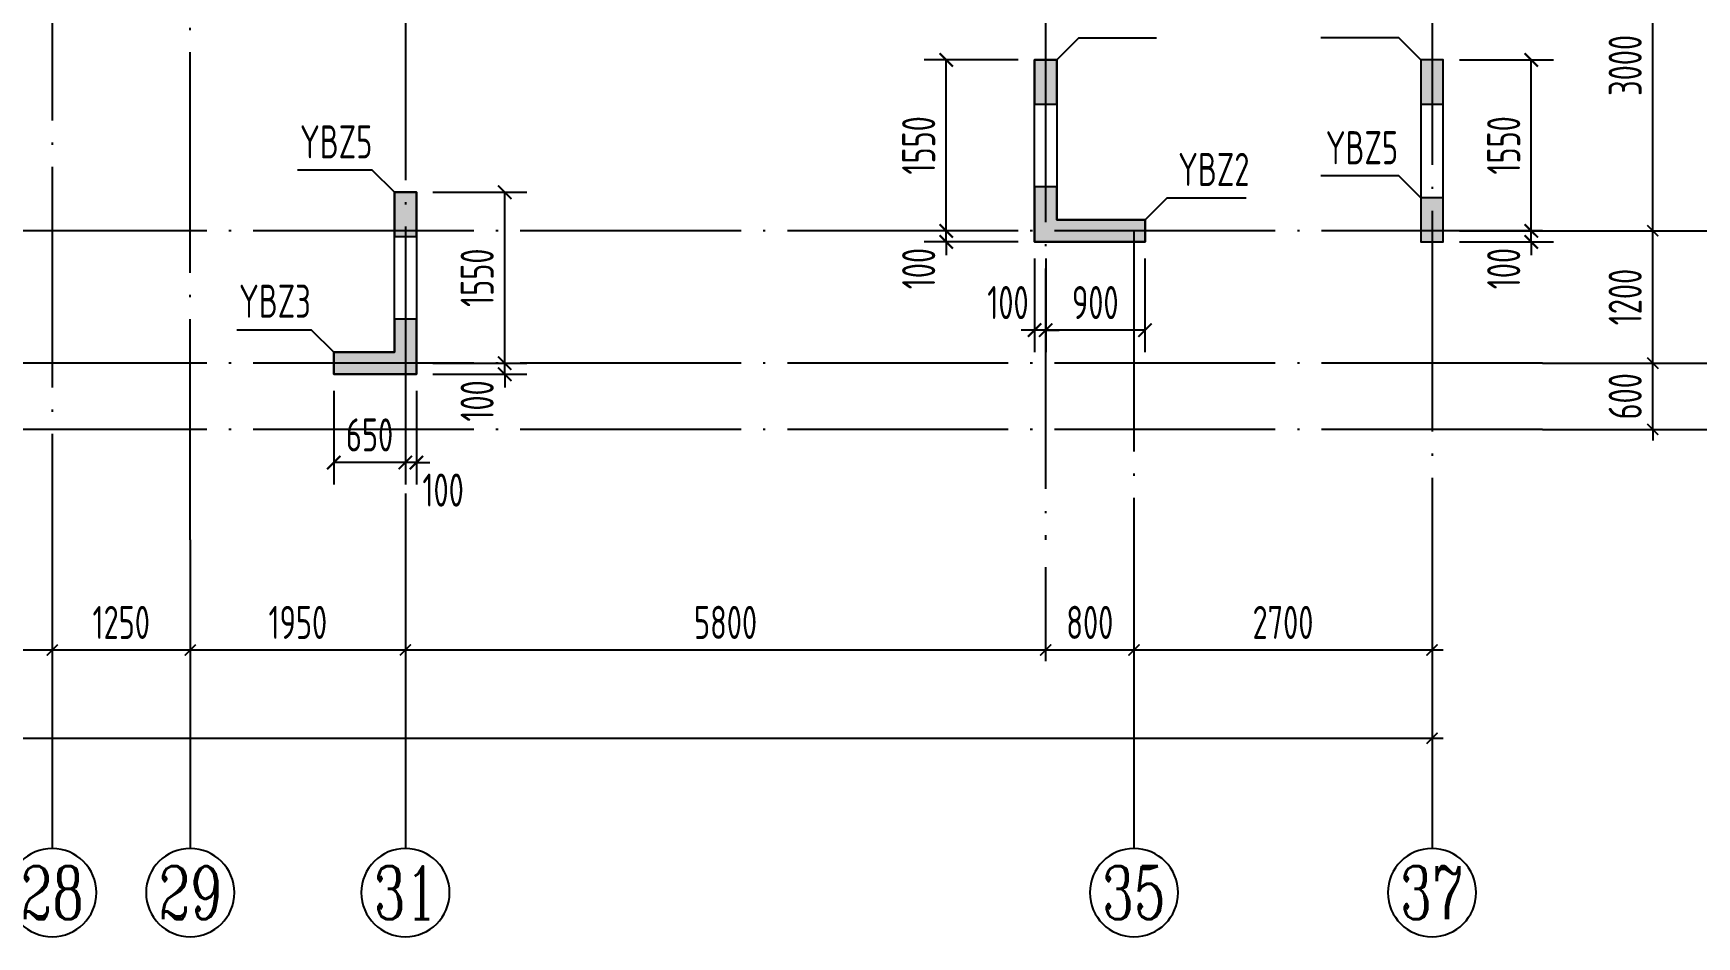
# Model space of a CAD drawing. Extents: x -668857 to 185752, y -270966 to 286822.
# Drawn here: x -280121 to -265051, y 124973 to 133165 of the extents above; entities that cross this region are included whole.
import ezdxf
from ezdxf.enums import TextEntityAlignment as Align

# ---------------------------------------------------------------- set-up
doc = ezdxf.new("R2010")
doc.units = 0
doc.header["$LTSCALE"] = 1000
doc.linetypes.add('DOTE', pattern=[2.42, 2, -0.2, 0.02, -0.2])
doc.layers.get('0').update_dxf_attribs({"linetype": 'CONTINUOUS'})
doc.layers.get('DEFPOINTS').update_dxf_attribs({"linetype": 'CONTINUOUS'})
for name, color, linetype in [('A-AXIS', 1, 'CONTINUOUS'), ('A-DOTE', 10, 'DOTE'), ('AXIS_NUM', 7, 'CONTINUOUS'), ('S-Q墙实线', 6, 'CONTINUOUS'), ('S-Q墙标注', 3, 'CONTINUOUS'), ('S-X详图填充', 252, 'CONTINUOUS'), ('S-X详图实线', 4, 'CONTINUOUS'), ('S-Y一般标注', 3, 'CONTINUOUS'), ('S-Z柱编号', 6, 'CONTINUOUS')]:
    doc.layers.add(name, color=color, linetype=linetype)
doc.styles.add('TSSD_Axis', font='complex.shx', dxfattribs={"width": 0.7, "bigfont": 'hztxt.shx'})
doc.styles.add('TSSD_DIMENSION', font='Tssdeng.shx', dxfattribs={"width": 0.7, "bigfont": 'tssdchn.shx'})
doc.styles.add('TSSD_REIN', font='tssdeng.shx', dxfattribs={"width": 0.7, "height": 300, "bigfont": 'tssdchn.shx'})
doc.styles.add('结构文字', font='zstxt.shx', dxfattribs={"width": 0.7, "bigfont": 'zshz.shx'})
doc.dimstyles.new('STRUCK', dxfattribs={"dimtxt": 400, "dimasz": 121, "dimexe": 200, "dimexo": 150, "dimgap": 115, "dimtad": 1, "dimdec": 0, "dimdsep": 46, "dimtxsty": '结构文字', "dimblk": 'ARCHTICK', "dimcen": 400, "dimclrd": 3, "dimclre": 3, "dimclrt": 7, "dimadec": 0, "dimazin": 0, "dimtfac": 1, "dimtdec": 0, "dimtix": 1, "dimtmove": 2, "dimatfit": 3, "dimldrblk": '_DIMX', "dimfxl": 1, "dimtolj": 1, "dimtzin": 0, "dimarcsym": 0})
doc.dimstyles.new('TSSD_100_100', dxfattribs={"dimtxt": 300, "dimasz": 100, "dimexe": 100, "dimexo": 250, "dimgap": 100, "dimtad": 1, "dimdec": 0, "dimzin": 0, "dimdsep": 46, "dimtxsty": 'TSSD_DIMENSION', "dimblk": 'ARCHTICK', "dimcen": 0, "dimdle": 100, "dimclrt": 7, "dimadec": 0, "dimazin": 0, "dimtfac": 1, "dimtdec": 0, "dimtix": 1, "dimtmove": 2, "dimatfit": 3, "dimldrblk": 'ARCHTICK', "dimfxl": 1, "dimtolj": 1, "dimtzin": 0, "dimarcsym": 0})

# ---------------------------------------------------------------- blocks, each defined once
blk = doc.blocks.new('_ArchTick')
at = {"color": 0, "linetype": 'ByBlock', "const_width": 0.15}
blk.add_lwpolyline([(-0.5, -0.5), (0.5, 0.5)], dxfattribs=at)
blk = doc.blocks.new('*D130')
at = {"layer": 'DEFPOINTS', "color": 0, "transparency": 16777216}
for p in [(43350, 3600), (45300, 3600), (45300, 2600)]:
    blk.add_point(p, dxfattribs=at)
at = {"layer": 'S-Y一般标注', "color": 0, "lineweight": -2, "transparency": 16777216}
for p, q in [((43350, 3350), (43350, 2500)), ((45300, 3350), (45300, 2500)), ((43250, 2600), (45400, 2600))]:
    blk.add_line(p, q, dxfattribs=at)
at = {"layer": 'S-Y一般标注', "color": 0, "lineweight": -2, "transparency": 16777216, "xscale": 100, "yscale": 100, "zscale": 100, "rotation": 180}
blk.add_blockref('_ArchTick', (43350, 2600), dxfattribs=at)
at = {"layer": 'S-Y一般标注', "color": 0, "lineweight": -2, "transparency": 16777216, "xscale": 100, "yscale": 100, "zscale": 100}
blk.add_blockref('_ArchTick', (45300, 2600), dxfattribs=at)
at = {"layer": 'S-Y一般标注', "color": 7, "transparency": 16777216, "insert": (44325, 2850), "char_height": 300, "attachment_point": 5, "style": 'TSSD_DIMENSION'}
blk.add_mtext('\\A1;1950', dxfattribs=at)
blk = doc.blocks.new('ts_axno')
at = {"color": 0, "linetype": 'ByBlock', "lineweight": -2}
blk.add_circle((0, 0), 0.5, dxfattribs=at)
at = {"color": 0, "linetype": 'ByBlock', "lineweight": -2, "style": 'TSSD_Axis', "width": 0.7}
blk.add_attdef('A', text='', height=0.6, dxfattribs=at).set_placement((0, 0), align=Align.MIDDLE_CENTER)
blk = doc.blocks.new('*D131')
at = {"layer": 'DEFPOINTS', "color": 0, "transparency": 16777216}
for p in [(45300, 3600), (51100, 3600), (51100, 2600)]:
    blk.add_point(p, dxfattribs=at)
at = {"layer": 'S-Y一般标注', "color": 0, "lineweight": -2, "transparency": 16777216}
for p, q in [((45300, 3350), (45300, 2500)), ((51100, 3350), (51100, 2500)), ((45200, 2600), (51200, 2600))]:
    blk.add_line(p, q, dxfattribs=at)
at = {"layer": 'S-Y一般标注', "color": 0, "lineweight": -2, "transparency": 16777216, "xscale": 100, "yscale": 100, "zscale": 100, "rotation": 180}
blk.add_blockref('_ArchTick', (45300, 2600), dxfattribs=at)
at = {"layer": 'S-Y一般标注', "color": 0, "lineweight": -2, "transparency": 16777216, "xscale": 100, "yscale": 100, "zscale": 100}
blk.add_blockref('_ArchTick', (51100, 2600), dxfattribs=at)
at = {"layer": 'S-Y一般标注', "color": 7, "transparency": 16777216, "insert": (48200, 2850), "char_height": 300, "attachment_point": 5, "style": 'TSSD_DIMENSION'}
blk.add_mtext('\\A1;5800', dxfattribs=at)
blk = doc.blocks.new('*D132')
at = {"layer": 'DEFPOINTS', "color": 0, "transparency": 16777216}
for p in [(51100, 3600), (51900, 3600), (51900, 2600)]:
    blk.add_point(p, dxfattribs=at)
at = {"layer": 'S-Y一般标注', "color": 0, "lineweight": -2, "transparency": 16777216}
for p, q in [((51100, 3350), (51100, 2500)), ((51900, 3350), (51900, 2500)), ((51000, 2600), (52000, 2600))]:
    blk.add_line(p, q, dxfattribs=at)
at = {"layer": 'S-Y一般标注', "color": 0, "lineweight": -2, "transparency": 16777216, "xscale": 100, "yscale": 100, "zscale": 100, "rotation": 180}
blk.add_blockref('_ArchTick', (51100, 2600), dxfattribs=at)
at = {"layer": 'S-Y一般标注', "color": 0, "lineweight": -2, "transparency": 16777216, "xscale": 100, "yscale": 100, "zscale": 100}
blk.add_blockref('_ArchTick', (51900, 2600), dxfattribs=at)
at = {"layer": 'S-Y一般标注', "color": 7, "transparency": 16777216, "insert": (51500, 2850), "char_height": 300, "attachment_point": 5, "style": 'TSSD_DIMENSION'}
blk.add_mtext('\\A1;800', dxfattribs=at)
blk = doc.blocks.new('*D133')
at = {"layer": 'DEFPOINTS', "color": 0, "transparency": 16777216}
for p in [(51900, 3600), (54600, 3600), (54600, 2600)]:
    blk.add_point(p, dxfattribs=at)
at = {"layer": 'S-Y一般标注', "color": 0, "lineweight": -2, "transparency": 16777216}
for p, q in [((51900, 3350), (51900, 2500)), ((54600, 3350), (54600, 2500)), ((51800, 2600), (54700, 2600))]:
    blk.add_line(p, q, dxfattribs=at)
at = {"layer": 'S-Y一般标注', "color": 0, "lineweight": -2, "transparency": 16777216, "xscale": 100, "yscale": 100, "zscale": 100, "rotation": 180}
blk.add_blockref('_ArchTick', (51900, 2600), dxfattribs=at)
at = {"layer": 'S-Y一般标注', "color": 0, "lineweight": -2, "transparency": 16777216, "xscale": 100, "yscale": 100, "zscale": 100}
blk.add_blockref('_ArchTick', (54600, 2600), dxfattribs=at)
at = {"layer": 'S-Y一般标注', "color": 7, "transparency": 16777216, "insert": (53250, 2850), "char_height": 300, "attachment_point": 5, "style": 'TSSD_DIMENSION'}
blk.add_mtext('\\A1;2700', dxfattribs=at)
blk = doc.blocks.new('*D134')
at = {"layer": 'DEFPOINTS', "color": 0, "transparency": 16777216}
for p in [(4600, 3600), (54600, 3600), (54600, 1800)]:
    blk.add_point(p, dxfattribs=at)
at = {"layer": 'S-Y一般标注', "color": 0, "lineweight": -2, "transparency": 16777216}
for p, q in [((4600, 3350), (4600, 1700)), ((54600, 3350), (54600, 1700)), ((4500, 1800), (54700, 1800))]:
    blk.add_line(p, q, dxfattribs=at)
at = {"layer": 'S-Y一般标注', "color": 0, "lineweight": -2, "transparency": 16777216, "xscale": 100, "yscale": 100, "zscale": 100, "rotation": 180}
blk.add_blockref('_ArchTick', (4600, 1800), dxfattribs=at)
at = {"layer": 'S-Y一般标注', "color": 0, "lineweight": -2, "transparency": 16777216, "xscale": 100, "yscale": 100, "zscale": 100}
blk.add_blockref('_ArchTick', (54600, 1800), dxfattribs=at)
at = {"layer": 'S-Y一般标注', "color": 7, "transparency": 16777216, "insert": (29600, 2050), "char_height": 300, "attachment_point": 5, "style": 'TSSD_DIMENSION'}
blk.add_mtext('\\A1;50000', dxfattribs=at)
blk = doc.blocks.new('*D139')
at = {"layer": 'DEFPOINTS', "color": 0, "transparency": 16777216}
for p in [(55600, 5200), (56600, 5200), (55600, 4600)]:
    blk.add_point(p, dxfattribs=at)
at = {"layer": 'S-Y一般标注', "color": 0, "lineweight": -2, "transparency": 16777216}
for p, q in [((56600, 5200), (56600, 5300)), ((55850, 5200), (56700, 5200)), ((56600, 4600), (56600, 5200)), ((55850, 4600), (56700, 4600)), ((56600, 4600), (56600, 4500))]:
    blk.add_line(p, q, dxfattribs=at)
at = {"layer": 'S-Y一般标注', "color": 0, "lineweight": -2, "transparency": 16777216, "xscale": 100, "yscale": 100, "zscale": 100}
for p, rotation in [((56600, 5200), 270), ((56600, 4600), 90)]:
    blk.add_blockref('_ArchTick', p, dxfattribs=dict(at, rotation=rotation))
at = {"layer": 'S-Y一般标注', "color": 7, "transparency": 16777216, "insert": (56350, 4900), "char_height": 300, "attachment_point": 5, "rotation": 90, "style": 'TSSD_DIMENSION'}
blk.add_mtext('\\A1;600', dxfattribs=at)
blk = doc.blocks.new('*D145')
at = {"layer": 'DEFPOINTS', "color": 0, "transparency": 16777216}
for p in [(55600, 20100), (57400, 20100), (55600, 4600)]:
    blk.add_point(p, dxfattribs=at)
at = {"layer": 'S-Y一般标注', "color": 0, "lineweight": -2, "transparency": 16777216}
for p, q in [((57400, 4500), (57400, 20200)), ((55850, 20100), (57500, 20100)), ((55850, 4600), (57500, 4600))]:
    blk.add_line(p, q, dxfattribs=at)
at = {"layer": 'S-Y一般标注', "color": 0, "lineweight": -2, "transparency": 16777216, "xscale": 100, "yscale": 100, "zscale": 100}
for p, rotation in [((57400, 20100), 90), ((57400, 4600), 270)]:
    blk.add_blockref('_ArchTick', p, dxfattribs=dict(at, rotation=rotation))
at = {"layer": 'S-Y一般标注', "color": 7, "transparency": 16777216, "insert": (57150, 12350), "char_height": 300, "attachment_point": 5, "rotation": 90, "style": 'TSSD_DIMENSION'}
blk.add_mtext('\\A1;15500', dxfattribs=at)
blk = doc.blocks.new('*D149')
at = {"layer": 'DEFPOINTS', "color": 0, "transparency": 16777216}
for p in [(55600, 6400), (56600, 6400), (55600, 5200)]:
    blk.add_point(p, dxfattribs=at)
at = {"layer": 'S-Y一般标注', "color": 0, "lineweight": -2, "transparency": 16777216}
for p, q in [((56600, 5100), (56600, 6500)), ((55850, 6400), (56700, 6400)), ((55850, 5200), (56700, 5200))]:
    blk.add_line(p, q, dxfattribs=at)
at = {"layer": 'S-Y一般标注', "color": 0, "lineweight": -2, "transparency": 16777216, "xscale": 100, "yscale": 100, "zscale": 100}
for p, rotation in [((56600, 6400), 90), ((56600, 5200), 270)]:
    blk.add_blockref('_ArchTick', p, dxfattribs=dict(at, rotation=rotation))
at = {"layer": 'S-Y一般标注', "color": 7, "transparency": 16777216, "insert": (56350, 5800), "char_height": 300, "attachment_point": 5, "rotation": 90, "style": 'TSSD_DIMENSION'}
blk.add_mtext('\\A1;1200', dxfattribs=at)
blk = doc.blocks.new('*D150')
at = {"layer": 'DEFPOINTS', "color": 0, "transparency": 16777216}
for p in [(55600, 9400), (56600, 9400), (55600, 6400)]:
    blk.add_point(p, dxfattribs=at)
at = {"layer": 'S-Y一般标注', "color": 0, "lineweight": -2, "transparency": 16777216}
for p, q in [((56600, 6300), (56600, 9500)), ((55850, 9400), (56700, 9400)), ((55850, 6400), (56700, 6400))]:
    blk.add_line(p, q, dxfattribs=at)
at = {"layer": 'S-Y一般标注', "color": 0, "lineweight": -2, "transparency": 16777216, "xscale": 100, "yscale": 100, "zscale": 100}
for p, rotation in [((56600, 9400), 90), ((56600, 6400), 270)]:
    blk.add_blockref('_ArchTick', p, dxfattribs=dict(at, rotation=rotation))
at = {"layer": 'S-Y一般标注', "color": 7, "transparency": 16777216, "insert": (56350, 7900), "char_height": 300, "attachment_point": 5, "rotation": 90, "style": 'TSSD_DIMENSION'}
blk.add_mtext('\\A1;3000', dxfattribs=at)
blk = doc.blocks.new('*D155')
at = {"layer": 'DEFPOINTS', "color": 0, "transparency": 16777216}
for p in [(40850, 3600), (42100, 3600), (42100, 2600)]:
    blk.add_point(p, dxfattribs=at)
at = {"layer": 'S-Y一般标注', "color": 0, "lineweight": -2, "transparency": 16777216}
for p, q in [((40850, 3350), (40850, 2500)), ((42100, 3350), (42100, 2500)), ((40750, 2600), (42200, 2600))]:
    blk.add_line(p, q, dxfattribs=at)
at = {"layer": 'S-Y一般标注', "color": 0, "lineweight": -2, "transparency": 16777216, "xscale": 100, "yscale": 100, "zscale": 100, "rotation": 180}
blk.add_blockref('_ArchTick', (40850, 2600), dxfattribs=at)
at = {"layer": 'S-Y一般标注', "color": 0, "lineweight": -2, "transparency": 16777216, "xscale": 100, "yscale": 100, "zscale": 100}
blk.add_blockref('_ArchTick', (42100, 2600), dxfattribs=at)
at = {"layer": 'S-Y一般标注', "color": 7, "transparency": 16777216, "insert": (41475, 2850), "char_height": 300, "attachment_point": 5, "style": 'TSSD_DIMENSION'}
blk.add_mtext('\\A1;1250', dxfattribs=at)
blk = doc.blocks.new('*D156')
at = {"layer": 'DEFPOINTS', "color": 0, "transparency": 16777216}
for p in [(42100, 3600), (43350, 3600), (43350, 2600)]:
    blk.add_point(p, dxfattribs=at)
at = {"layer": 'S-Y一般标注', "color": 0, "lineweight": -2, "transparency": 16777216}
for p, q in [((42100, 3350), (42100, 2500)), ((43350, 3350), (43350, 2500)), ((42000, 2600), (43450, 2600))]:
    blk.add_line(p, q, dxfattribs=at)
at = {"layer": 'S-Y一般标注', "color": 0, "lineweight": -2, "transparency": 16777216, "xscale": 100, "yscale": 100, "zscale": 100, "rotation": 180}
blk.add_blockref('_ArchTick', (42100, 2600), dxfattribs=at)
at = {"layer": 'S-Y一般标注', "color": 0, "lineweight": -2, "transparency": 16777216, "xscale": 100, "yscale": 100, "zscale": 100}
blk.add_blockref('_ArchTick', (43350, 2600), dxfattribs=at)
at = {"layer": 'S-Y一般标注', "color": 7, "transparency": 16777216, "insert": (42725, 2850), "char_height": 300, "attachment_point": 5, "style": 'TSSD_DIMENSION'}
blk.add_mtext('\\A1;1250', dxfattribs=at)
blk = doc.blocks.new('*D3264')
at = {"layer": 'DEFPOINTS', "color": 0, "transparency": 16777216}
for p in [(-267350, 131373), (-267350, 131273), (-266550, 131373)]:
    blk.add_point(p, dxfattribs=at)
at = {"layer": 'S-Q墙标注', "color": 3, "lineweight": -2, "transparency": 16777216}
for p, q in [((-266550, 131373), (-266550, 131494)), ((-267200, 131373), (-266350, 131373)), ((-267200, 131273), (-266350, 131273)), ((-266550, 131273), (-266550, 131373)), ((-266550, 131273), (-266550, 131152))]:
    blk.add_line(p, q, dxfattribs=at)
at = {"layer": 'S-Q墙标注', "color": 3, "lineweight": -2, "transparency": 16777216, "xscale": 121, "yscale": 121, "zscale": 121}
for p, rotation in [((-266550, 131373), 270), ((-266550, 131273), 90)]:
    blk.add_blockref('_ArchTick', p, dxfattribs=dict(at, rotation=rotation))
at = {"layer": 'S-Q墙标注', "color": 7, "transparency": 16777216, "insert": (-266800, 131031), "char_height": 300, "attachment_point": 5, "rotation": 90, "style": 'TSSD_REIN'}
blk.add_mtext('\\A1;100', dxfattribs=at)
blk = doc.blocks.new('_DIMX')
blk.add_line((-150, 0), (150, 0))
at = {"const_width": 50}
blk.add_lwpolyline([(-70, -70), (70, 70)], dxfattribs=at)
blk = doc.blocks.new('*D3265')
at = {"layer": 'DEFPOINTS', "color": 0, "transparency": 16777216}
for p in [(-267350, 132923), (-266550, 132923), (-267350, 131373)]:
    blk.add_point(p, dxfattribs=at)
at = {"layer": 'S-Q墙标注', "color": 3, "lineweight": -2, "transparency": 16777216}
for p, q in [((-267200, 132923), (-266350, 132923)), ((-266550, 131373), (-266550, 132923)), ((-267200, 131373), (-266350, 131373))]:
    blk.add_line(p, q, dxfattribs=at)
at = {"layer": 'S-Q墙标注', "color": 3, "lineweight": -2, "transparency": 16777216, "xscale": 121, "yscale": 121, "zscale": 121}
for p, rotation in [((-266550, 132923), 90), ((-266550, 131373), 270)]:
    blk.add_blockref('_ArchTick', p, dxfattribs=dict(at, rotation=rotation))
at = {"layer": 'S-Q墙标注', "color": 7, "transparency": 16777216, "insert": (-266800, 132148), "char_height": 300, "attachment_point": 5, "rotation": 90, "style": 'TSSD_REIN'}
blk.add_mtext('\\A1;1550', dxfattribs=at)
blk = doc.blocks.new('*D3268')
at = {"layer": 'DEFPOINTS', "color": 0, "transparency": 16777216}
for p in [(-271850, 131373), (-271050, 131373), (-271050, 131273)]:
    blk.add_point(p, dxfattribs=at)
at = {"layer": 'S-Q墙标注', "color": 3, "lineweight": -2, "transparency": 16777216}
for p, q in [((-271850, 131373), (-271850, 131494)), ((-271200, 131373), (-272050, 131373)), ((-271200, 131273), (-272050, 131273)), ((-271850, 131273), (-271850, 131373)), ((-271850, 131273), (-271850, 131152))]:
    blk.add_line(p, q, dxfattribs=at)
at = {"layer": 'S-Q墙标注', "color": 3, "lineweight": -2, "transparency": 16777216, "xscale": 121, "yscale": 121, "zscale": 121}
for p, rotation in [((-271850, 131373), 270), ((-271850, 131273), 90)]:
    blk.add_blockref('_ArchTick', p, dxfattribs=dict(at, rotation=rotation))
at = {"layer": 'S-Q墙标注', "color": 7, "transparency": 16777216, "insert": (-272100, 131031), "char_height": 300, "attachment_point": 5, "rotation": 90, "style": 'TSSD_REIN'}
blk.add_mtext('\\A1;100', dxfattribs=at)
blk = doc.blocks.new('*D3269')
at = {"layer": 'DEFPOINTS', "color": 0, "transparency": 16777216}
for p in [(-271850, 132923), (-271050, 132923), (-271050, 131373)]:
    blk.add_point(p, dxfattribs=at)
at = {"layer": 'S-Q墙标注', "color": 3, "lineweight": -2, "transparency": 16777216}
for p, q in [((-271200, 132923), (-272050, 132923)), ((-271850, 131373), (-271850, 132923)), ((-271200, 131373), (-272050, 131373))]:
    blk.add_line(p, q, dxfattribs=at)
at = {"layer": 'S-Q墙标注', "color": 3, "lineweight": -2, "transparency": 16777216, "xscale": 121, "yscale": 121, "zscale": 121}
for p, rotation in [((-271850, 132923), 90), ((-271850, 131373), 270)]:
    blk.add_blockref('_ArchTick', p, dxfattribs=dict(at, rotation=rotation))
at = {"layer": 'S-Q墙标注', "color": 7, "transparency": 16777216, "insert": (-272100, 132148), "char_height": 300, "attachment_point": 5, "rotation": 90, "style": 'TSSD_REIN'}
blk.add_mtext('\\A1;1550', dxfattribs=at)
blk = doc.blocks.new('*D3270')
at = {"layer": 'DEFPOINTS', "color": 0, "transparency": 16777216}
for p in [(-270949, 131273), (-270050, 131273), (-270949, 130473)]:
    blk.add_point(p, dxfattribs=at)
at = {"layer": 'S-Q墙标注', "color": 3, "lineweight": -2, "transparency": 16777216}
for p, q in [((-270949, 131123), (-270949, 130273)), ((-270050, 131123), (-270050, 130273)), ((-270050, 130473), (-270949, 130473))]:
    blk.add_line(p, q, dxfattribs=at)
at = {"layer": 'S-Q墙标注', "color": 3, "lineweight": -2, "transparency": 16777216, "xscale": 121, "yscale": 121, "zscale": 121, "rotation": 180}
blk.add_blockref('_ArchTick', (-270949, 130473), dxfattribs=at)
at = {"layer": 'S-Q墙标注', "color": 3, "lineweight": -2, "transparency": 16777216, "xscale": 121, "yscale": 121, "zscale": 121}
blk.add_blockref('_ArchTick', (-270050, 130473), dxfattribs=at)
at = {"layer": 'S-Q墙标注', "color": 7, "transparency": 16777216, "insert": (-270500, 130723), "char_height": 300, "attachment_point": 5, "style": 'TSSD_REIN'}
blk.add_mtext('\\A1;900', dxfattribs=at)
blk = doc.blocks.new('*D3271')
at = {"layer": 'DEFPOINTS', "color": 0, "transparency": 16777216}
for p in [(-271050, 131273), (-270949, 131273), (-271050, 130473)]:
    blk.add_point(p, dxfattribs=at)
at = {"layer": 'S-Q墙标注', "color": 3, "lineweight": -2, "transparency": 16777216}
for p, q in [((-271050, 131123), (-271050, 130273)), ((-270949, 131123), (-270949, 130273)), ((-271050, 130473), (-271171, 130473)), ((-270949, 130473), (-271050, 130473)), ((-270949, 130473), (-270828, 130473))]:
    blk.add_line(p, q, dxfattribs=at)
at = {"layer": 'S-Q墙标注', "color": 3, "lineweight": -2, "transparency": 16777216, "xscale": 121, "yscale": 121, "zscale": 121}
blk.add_blockref('_ArchTick', (-271050, 130473), dxfattribs=at)
at = {"layer": 'S-Q墙标注', "color": 3, "lineweight": -2, "transparency": 16777216, "xscale": 121, "yscale": 121, "zscale": 121, "rotation": 180}
blk.add_blockref('_ArchTick', (-270949, 130473), dxfattribs=at)
at = {"layer": 'S-Q墙标注', "color": 7, "transparency": 16777216, "insert": (-271291, 130723), "char_height": 300, "attachment_point": 5, "style": 'TSSD_REIN'}
blk.add_mtext('\\A1;100', dxfattribs=at)
blk = doc.blocks.new('*D3272')
at = {"layer": 'DEFPOINTS', "color": 0, "transparency": 16777216}
for p in [(-276650, 130173), (-276650, 130073), (-275850, 130173)]:
    blk.add_point(p, dxfattribs=at)
at = {"layer": 'S-Q墙标注', "color": 3, "lineweight": -2, "transparency": 16777216}
for p, q in [((-275850, 130173), (-275850, 130294)), ((-276500, 130173), (-275650, 130173)), ((-276500, 130073), (-275650, 130073)), ((-275850, 130073), (-275850, 130173)), ((-275850, 130073), (-275850, 129952))]:
    blk.add_line(p, q, dxfattribs=at)
at = {"layer": 'S-Q墙标注', "color": 3, "lineweight": -2, "transparency": 16777216, "xscale": 121, "yscale": 121, "zscale": 121}
for p, rotation in [((-275850, 130173), 270), ((-275850, 130073), 90)]:
    blk.add_blockref('_ArchTick', p, dxfattribs=dict(at, rotation=rotation))
at = {"layer": 'S-Q墙标注', "color": 7, "transparency": 16777216, "insert": (-276100, 129831), "char_height": 300, "attachment_point": 5, "rotation": 90, "style": 'TSSD_REIN'}
blk.add_mtext('\\A1;100', dxfattribs=at)
blk = doc.blocks.new('*D3273')
at = {"layer": 'DEFPOINTS', "color": 0, "transparency": 16777216}
for p in [(-276650, 131723), (-275850, 131723), (-276650, 130173)]:
    blk.add_point(p, dxfattribs=at)
at = {"layer": 'S-Q墙标注', "color": 3, "lineweight": -2, "transparency": 16777216}
for p, q in [((-276500, 131723), (-275650, 131723)), ((-275850, 130173), (-275850, 131723)), ((-276500, 130173), (-275650, 130173))]:
    blk.add_line(p, q, dxfattribs=at)
at = {"layer": 'S-Q墙标注', "color": 3, "lineweight": -2, "transparency": 16777216, "xscale": 121, "yscale": 121, "zscale": 121}
for p, rotation in [((-275850, 131723), 90), ((-275850, 130173), 270)]:
    blk.add_blockref('_ArchTick', p, dxfattribs=dict(at, rotation=rotation))
at = {"layer": 'S-Q墙标注', "color": 7, "transparency": 16777216, "insert": (-276100, 130948), "char_height": 300, "attachment_point": 5, "rotation": 90, "style": 'TSSD_REIN'}
blk.add_mtext('\\A1;1550', dxfattribs=at)
blk = doc.blocks.new('*D3274')
at = {"layer": 'DEFPOINTS', "color": 0, "transparency": 16777216}
for p in [(-276750, 130073), (-276650, 130073), (-276750, 129273)]:
    blk.add_point(p, dxfattribs=at)
at = {"layer": 'S-Q墙标注', "color": 3, "lineweight": -2, "transparency": 16777216}
for p, q in [((-276750, 129923), (-276750, 129073)), ((-276650, 129923), (-276650, 129073)), ((-276750, 129273), (-276871, 129273)), ((-276650, 129273), (-276750, 129273)), ((-276650, 129273), (-276529, 129273))]:
    blk.add_line(p, q, dxfattribs=at)
at = {"layer": 'S-Q墙标注', "color": 3, "lineweight": -2, "transparency": 16777216, "xscale": 121, "yscale": 121, "zscale": 121}
blk.add_blockref('_ArchTick', (-276750, 129273), dxfattribs=at)
at = {"layer": 'S-Q墙标注', "color": 3, "lineweight": -2, "transparency": 16777216, "xscale": 121, "yscale": 121, "zscale": 121, "rotation": 180}
blk.add_blockref('_ArchTick', (-276650, 129273), dxfattribs=at)
at = {"layer": 'S-Q墙标注', "color": 7, "transparency": 16777216, "insert": (-276408, 129023), "char_height": 300, "attachment_point": 5, "style": 'TSSD_REIN'}
blk.add_mtext('\\A1;100', dxfattribs=at)
blk = doc.blocks.new('*D3275')
at = {"layer": 'DEFPOINTS', "color": 0, "transparency": 16777216}
for p in [(-277399, 130073), (-276750, 130073), (-277399, 129273)]:
    blk.add_point(p, dxfattribs=at)
at = {"layer": 'S-Q墙标注', "color": 3, "lineweight": -2, "transparency": 16777216}
for p, q in [((-277399, 129923), (-277399, 129073)), ((-276750, 129923), (-276750, 129073)), ((-276750, 129273), (-277399, 129273))]:
    blk.add_line(p, q, dxfattribs=at)
at = {"layer": 'S-Q墙标注', "color": 3, "lineweight": -2, "transparency": 16777216, "xscale": 121, "yscale": 121, "zscale": 121, "rotation": 180}
blk.add_blockref('_ArchTick', (-277399, 129273), dxfattribs=at)
at = {"layer": 'S-Q墙标注', "color": 3, "lineweight": -2, "transparency": 16777216, "xscale": 121, "yscale": 121, "zscale": 121}
blk.add_blockref('_ArchTick', (-276750, 129273), dxfattribs=at)
at = {"layer": 'S-Q墙标注', "color": 7, "transparency": 16777216, "insert": (-277075, 129523), "char_height": 300, "attachment_point": 5, "style": 'TSSD_REIN'}
blk.add_mtext('\\A1;650', dxfattribs=at)
blk = doc.blocks.new('20210726.16350016')
at = {"layer": 'A-AXIS'}
for p, q in [((55600, 6400), (58400, 6400)), ((55600, 5200), (58400, 5200)), ((55600, 4600), (58400, 4600)), ((42100, 3600), (42100, 800)), ((43350, 3600), (43350, 800)), ((45300, 3600), (45300, 800)), ((51900, 3600), (51900, 800)), ((54600, 3600), (54600, 800))]:
    blk.add_line(p, q, dxfattribs=at)
at = {"layer": 'A-DOTE'}
for p, q in [((54600, 21100), (54600, 3600)), ((45299.8, 13700), (45300, 3600)), ((43350, 3600), (43350, 11500)), ((51100, 10900), (51100, 3600)), ((42100, 9400), (42100, 3600)), ((55600, 6400), (3600, 6400)), ((51900, 6400), (51900, 3600)), ((55600, 5200), (3600, 5200)), ((55600, 4600), (3600, 4600))]:
    blk.add_line(p, q, dxfattribs=at)
at = {"layer": 'A-AXIS'}
ref = blk.add_blockref('ts_axno', (42100, 400), dxfattribs=dict(at, xscale=-800, yscale=800, zscale=800, rotation=180))
ref.add_attrib('19', '28', dxfattribs={"layer": 'AXIS_NUM', "height": 480, "style": 'TSSD_Axis', "width": 0.7}).set_placement((42100, 400), align=Align.MIDDLE_CENTER)
ref = blk.add_blockref('ts_axno', (43350, 400), dxfattribs=dict(at, xscale=-800, yscale=800, zscale=800, rotation=180))
ref.add_attrib('19', '29', dxfattribs={"layer": 'AXIS_NUM', "height": 480, "style": 'TSSD_Axis', "width": 0.7}).set_placement((43350, 400), align=Align.MIDDLE_CENTER)
ref = blk.add_blockref('ts_axno', (45300, 400), dxfattribs=dict(at, xscale=-800, yscale=800, zscale=800, rotation=180))
ref.add_attrib('19', '31', dxfattribs={"layer": 'AXIS_NUM', "height": 480, "style": 'TSSD_Axis', "width": 0.7}).set_placement((45300, 400), align=Align.MIDDLE_CENTER)
ref = blk.add_blockref('ts_axno', (51900, 400), dxfattribs=dict(at, xscale=-800, yscale=800, zscale=800, rotation=180))
ref.add_attrib('22', '35', dxfattribs={"layer": 'AXIS_NUM', "height": 480, "style": 'TSSD_Axis', "width": 0.7}).set_placement((51900, 400), align=Align.MIDDLE_CENTER)
ref = blk.add_blockref('ts_axno', (54600, 400), dxfattribs=dict(at, xscale=-800, yscale=800, zscale=800, rotation=180))
ref.add_attrib('23', '37', dxfattribs={"layer": 'AXIS_NUM', "height": 480, "style": 'TSSD_Axis', "width": 0.7}).set_placement((54600, 400), align=Align.MIDDLE_CENTER)
at = {"layer": 'S-Y一般标注'}
for base, p1, p2, picture, middle in [((57400, 20100), (55600, 4600), (55600, 20100), '*D145', (57150, 12350)), ((56600, 9400), (55600, 6400), (55600, 9400), '*D150', (56350, 7900)), ((56600, 6400), (55600, 5200), (55600, 6400), '*D149', (56350, 5800)), ((56600, 5200), (55600, 4600), (55600, 5200), '*D139', (56350, 4900))]:
    dim = blk.add_linear_dim(base=base, p1=p1, p2=p2, angle=90, dimstyle='TSSD_100_100', dxfattribs=at)
    dim.commit()
    dim.dimension.update_dxf_attribs({"geometry": picture, "text_midpoint": middle})
for base, p1, p2, picture, middle in [((54600, 1800), (4600, 3600), (54600, 3600), '*D134', (29600, 2050)), ((42100, 2600.1), (40850, 3600.1), (42100, 3600.1), '*D155', (41475, 2850.1)), ((43350, 2600.1), (42100, 3600.1), (43350, 3600.1), '*D156', (42725, 2850.1)), ((45300, 2600.1), (43350, 3600.1), (45300, 3600.1), '*D130', (44325, 2850.1)), ((51100, 2600), (45300, 3600), (51100, 3600), '*D131', (48200, 2850)), ((51900, 2600), (51100, 3600), (51900, 3600), '*D132', (51500, 2850)), ((54600, 2600), (51900, 3600), (54600, 3600), '*D133', (53250, 2850))]:
    dim = blk.add_linear_dim(base=base, p1=p1, p2=p2, dimstyle='TSSD_100_100', dxfattribs=at)
    dim.commit()
    dim.dimension.update_dxf_attribs({"geometry": picture, "text_midpoint": middle})

msp = doc.modelspace()

# ---------------------------------------------------------------- hatches: boundary and pattern name
at = {"layer": 'S-X详图填充'}
h = msp.add_hatch(color=256, dxfattribs=at)
h.dxf.hatch_style = 1
h.paths.add_polyline_path([(-271049.53, 132523.27), (-270849.53, 132523.27), (-270849.53, 132923.27), (-271049.53, 132923.27)])
h = msp.add_hatch(color=256, dxfattribs=at)
h.dxf.hatch_style = 1
h.paths.add_polyline_path([(-267549.51, 132523.27), (-267349.51, 132523.27), (-267349.51, 132923.27), (-267549.51, 132923.27)])
h = msp.add_hatch(color=256, dxfattribs=at)
h.dxf.hatch_style = 1
h.paths.add_polyline_path([(-276849.53, 131323.27), (-276649.53, 131323.27), (-276649.53, 131723.27), (-276849.53, 131723.27)])
h = msp.add_hatch(color=256, dxfattribs=at)
h.dxf.hatch_style = 1
h.paths.add_polyline_path([(-270849.53, 131773.27), (-271049.53, 131773.27), (-271049.53, 131273.27), (-270049.53, 131273.27), (-270049.53, 131473.27), (-270849.53, 131473.27)])
h = msp.add_hatch(color=256, dxfattribs=at)
h.dxf.hatch_style = 1
h.paths.add_polyline_path([(-267349.51, 131673.27), (-267549.51, 131673.27), (-267549.51, 131273.27), (-267349.51, 131273.27)])
h = msp.add_hatch(color=256, dxfattribs=at)
h.dxf.hatch_style = 1
h.paths.add_polyline_path([(-276649.53, 130573.27), (-276849.53, 130573.27), (-276849.53, 130273.27), (-277399.52, 130273.27), (-277399.52, 130073.27), (-276649.53, 130073.27)])

# ---------------------------------------------------------------- linework, layer by layer
at = {"layer": 'S-Q墙实线'}
msp.add_lwpolyline([(-270149.52, 131473.27), (-270049.53, 131473.27), (-270049.53, 131273.27), (-270149.52, 131273.27), (-271049.53, 131273.27), (-271049.53, 132923.27), (-270849.53, 132923.27), (-270849.53, 131473.27), (-270149.52, 131473.27)], dxfattribs=at)
for points in [[(-267349.51, 131273.27), (-267349.51, 132923.27), (-267549.51, 132923.27), (-267549.51, 131273.27)], [(-276649.53, 130073.27), (-277399.52, 130073.27), (-277399.52, 130273.27), (-276849.53, 130273.27), (-276849.53, 131373.27), (-276849.53, 131723.27), (-276649.53, 131723.27), (-276649.53, 131373.27)]]:
    msp.add_lwpolyline(points, close=True, dxfattribs=at)
at = {"layer": 'S-X详图实线'}
for points in [[(-271049.53, 132523.27), (-270849.53, 132523.27), (-270849.53, 132923.27), (-271049.53, 132923.27), (-271049.53, 132523.27)], [(-267549.51, 132523.27), (-267349.51, 132523.27), (-267349.51, 132923.27), (-267549.51, 132923.27), (-267549.51, 132523.27)], [(-276849.53, 131323.27), (-276649.53, 131323.27), (-276649.53, 131723.27), (-276849.53, 131723.27), (-276849.53, 131323.27)], [(-270849.53, 131773.27), (-271049.53, 131773.27), (-271049.53, 131273.27), (-270049.53, 131273.27), (-270049.53, 131473.27), (-270849.53, 131473.27), (-270849.53, 131773.27)], [(-267349.51, 131673.27), (-267549.51, 131673.27), (-267549.51, 131273.27), (-267349.51, 131273.27), (-267349.51, 131673.27)], [(-276649.53, 130573.27), (-276849.53, 130573.27), (-276849.53, 130273.27), (-277399.52, 130273.27), (-277399.52, 130073.27), (-276649.53, 130073.27), (-276649.53, 130573.27)]]:
    msp.add_lwpolyline(points, close=True, dxfattribs=at)
at = {"layer": 'S-Z柱编号', "color": 7}
for points in [[(-270849.51, 132923.27), (-270649.51, 133123.27), (-269945.64, 133123.27)], [(-267549.51, 132923.24), (-267749.51, 133123.24), (-268456.89, 133123.24)], [(-276849.51, 131723.27), (-277049.51, 131923.27), (-277728.11, 131923.27)], [(-267549.51, 131673.27), (-267749.51, 131873.27), (-268456.89, 131873.27)], [(-270049.51, 131473.27), (-269849.51, 131673.27), (-269134.3, 131673.27)], [(-277399.5, 130273.27), (-277599.5, 130473.27), (-278277.36, 130473.27)]]:
    msp.add_lwpolyline(points, dxfattribs=at)

# ---------------------------------------------------------------- block references
at = {"layer": 'A-DOTE'}
msp.add_blockref('20210726.16350016', (-322049.5, 124973.23), dxfattribs=at)

# ---------------------------------------------------------------- texts
at = {"layer": 'S-Z柱编号', "color": 7, "style": 'TSSD_REIN', "width": 0.7}
for s, p in [('YBZ5', (-277705.12, 131940.02)), ('YBZ5', (-268412.33, 131887.02)), ('YBZ2', (-269749.51, 131690.12)), ('YBZ3', (-278257.42, 130495.66))]:
    msp.add_text(s, height=300, dxfattribs=at).set_placement(p, align=Align.BOTTOM_LEFT)

# ---------------------------------------------------------------- dimensions: what is measured, and where the dimension line sits
at = {"layer": 'S-Q墙标注'}
for base, p1, p2, angle, picture, middle in [((-271849.51, 132923.27), (-271049.51, 131373.27), (-271049.51, 132923.27), 90, '*D3269', (-272099.51, 132148.27)), ((-266549.51, 132923.24), (-267349.51, 131373.27), (-267349.51, 132923.24), 90, '*D3265', (-266799.51, 132148.25)), ((-275849.51, 131723.27), (-276649.51, 130173.27), (-276649.51, 131723.27), 90, '*D3273', (-276099.51, 130948.27)), ((-270949.5, 130473.27), (-270049.51, 131273.27), (-270949.5, 131273.27), 180, '*D3270', (-270499.5, 130723.27)), ((-277399.5, 129273.27), (-276749.53, 130073.27), (-277399.5, 130073.27), 180, '*D3275', (-277074.51, 129523.27))]:
    dim = msp.add_linear_dim(base=base, p1=p1, p2=p2, angle=angle, dimstyle='STRUCK', override={"dimtxt": 300, "dimgap": 100, "dimtxsty": 'TSSD_REIN'}, dxfattribs=at)
    dim.commit()
    dim.dimension.update_dxf_attribs({"geometry": picture, "text_midpoint": middle})
for base, p1, p2, angle, picture, middle in [((-271849.51, 131373.27), (-271049.51, 131273.27), (-271049.51, 131373.27), 90, '*D3268', (-272099.51, 131031.35)), ((-266549.51, 131373.27), (-267349.51, 131273.27), (-267349.51, 131373.27), 90, '*D3264', (-266799.51, 131031.35)), ((-271049.51, 130473.27), (-270949.5, 131273.27), (-271049.51, 131273.27), 180, '*D3271', (-271291.43, 130723.27)), ((-275849.51, 130173.27), (-276649.51, 130073.27), (-276649.51, 130173.27), 90, '*D3272', (-276099.51, 129831.34)), ((-276749.53, 129273.27), (-276649.51, 130073.27), (-276749.53, 130073.27), 180, '*D3274', (-276407.59, 129023.27))]:
    dim = msp.add_linear_dim(base=base, p1=p1, p2=p2, angle=angle, dimstyle='STRUCK', override={"dimtxt": 300, "dimgap": 100, "dimtxsty": 'TSSD_REIN'}, dxfattribs=at)
    dim.commit()
    dim.dimension.update_dxf_attribs({"geometry": picture, "text_midpoint": middle, "dimtype": 160})

doc.saveas('drawing.dxf')
